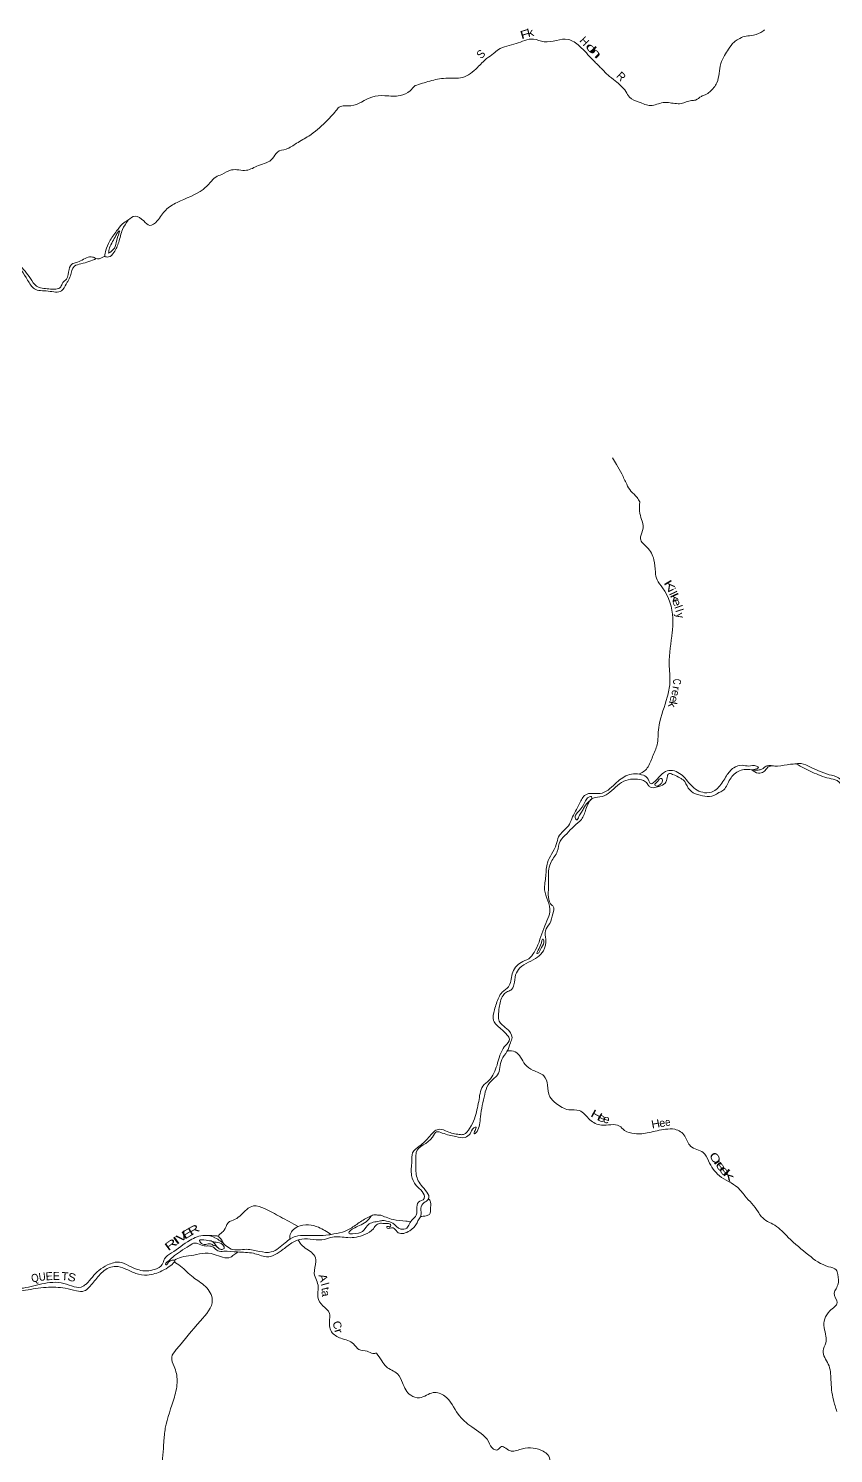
# Model space of a CAD drawing. Header units: feet. Extents: x -745759 to -493183, y 5472 to 195788.
# Drawn here: x -690216 to -670075, y 78093 to 113715 of the extents above; entities that cross this region are included whole.
import ezdxf
from ezdxf.enums import TextEntityAlignment as Align

# ---------------------------------------------------------------- set-up
doc = ezdxf.new("R2010")
doc.units = ezdxf.units.FT
doc.header["$LTSCALE"] = 80
doc.layers.add('39', color=7, linetype='Continuous', lineweight=13)
doc.layers.add('41', color=7, linetype='Continuous')

msp = doc.modelspace()

# ---------------------------------------------------------------- linework, layer by layer
at = {"layer": '39'}
for points in [[(-680547.02, 112286.93), (-680175.87, 112401.76), (-679778.33, 112471.12), (-679355.95, 112493.36), (-678983.44, 112741.01), (-678752.95, 112962.45), (-678581.76, 113088.73), (-678459.85, 113186.15), (-678017.54, 113336.96), (-677582.41, 113449.65), (-677311.95, 113383.4), (-676712.98, 113440.95), (-676431.25, 113277.52), (-676096.44, 112928.94), (-675910.18, 112744.02), (-675720, 112554.95), (-675536.71, 112406.44), (-675270.15, 112138.51), (-675177.41, 111998.64), (-674940.86, 111876.86), (-674648.87, 111787.8), (-674337.97, 111861.65), (-674204.79, 111861.88), (-673886.59, 111840.69), (-673626.16, 111913.96), (-673524.87, 111927.21), (-673380.96, 112017.95), (-673283, 112055.51), (-673167.66, 112134.95), (-672993.69, 112355.99), (-672894.79, 112837.47), (-672804.19, 113036.68), (-672700.48, 113201.2), (-672562.2, 113374.83), (-672453.09, 113448.4), (-672305.79, 113516.84), (-672135.73, 113536.19), (-671895.21, 113618.11), (-671798.56, 113679.93)], [(-687726.98, 108921.14), (-687547.86, 109024.02), (-687334.05, 108905.67), (-687180.55, 108793.43), (-686997.13, 108904.24), (-686779.83, 109177.4), (-686498.81, 109367.63), (-685845.83, 109694.52), (-685674.48, 109864.28), (-685530.53, 110000.66), (-685376.86, 110068.08), (-685138.95, 110179.04), (-684763.95, 110170.24), (-684461.13, 110291.09), (-684108.05, 110464.73), (-683989.46, 110626.2), (-683773.03, 110699.54), (-683509.68, 110845.97), (-683202.74, 111027.24), (-682787.15, 111374.36), (-682523.01, 111660.05), (-682443.34, 111746.15), (-682151.45, 111784.61), (-681623.37, 112000.7), (-681299.3, 112036.04), (-680915.89, 112037.05), (-680669.57, 112157.81), (-680544.47, 112289.61)], [(-688520.36, 107962.95), (-688902.74, 107832.93), (-689066.2, 107773.93), (-689167.3, 107535.14), (-689234.88, 107390.09), (-689275.48, 107324.86), (-689388.24, 107157.13), (-689723.42, 107150.44), (-690068.46, 107208.68), (-690236.46, 107426.39), (-690592.6, 107862.51), (-690632.21, 107884.05), (-690748.35, 107851.69), (-690856.42, 107819.05), (-690944.27, 107787.74), (-691039.57, 107716.31), (-691353.22, 107632.16), (-691674.02, 107633.05), (-692015.44, 107679.05), (-692332.91, 107950.33), (-692435.81, 108066.9), (-692593.89, 108221.69), (-692866.37, 108626.68), (-692966.64, 108993.48), (-693020.93, 109290.07), (-693139.74, 109413.24), (-693362.93, 109552.09), (-693466.8, 109698.98), (-693473.03, 109810.22), (-693546.19, 109911.64), (-693869.08, 110201.27), (-694171.03, 110570.93), (-694214.59, 110653.17), (-694404.04, 110659.65), (-694617.67, 110666.97), (-694680.4, 110778.12), (-694875.63, 111025.03), (-695076.27, 110999.6), (-695283.68, 110837.13), (-695611.05, 110648.48), (-695822.88, 110649.67), (-696007.69, 110557.08), (-696268.79, 110533.72), (-696474, 110609.38), (-696623.93, 110475.22), (-696740.79, 110305.61), (-696867.51, 110142.4), (-696897.13, 110103.04), (-696888.74, 109995.76), (-696962.49, 109905.42), (-697098.17, 109833.36), (-697324.81, 109756.33), (-697524.51, 109583.5), (-697639.83, 109458.25), (-697708.03, 109353.59), (-697871.03, 109191.62), (-698057.79, 109101.11), (-698157.6, 109015.71), (-698260.34, 108904.16), (-698360.42, 108869.23), (-698718.47, 108843.13), (-698994.02, 108868.71), (-699361.53, 108802.56), (-699686.93, 108728.91), (-699972.35, 108702.34), (-700076.04, 108738.19), (-700269.16, 108754.89), (-700457.64, 108731.06), (-700468.64, 108646.65), (-700462.99, 108402.2), (-700532.58, 108315.76), (-700647.33, 108265.18), (-700912.87, 108288.4), (-701240.39, 108327.87), (-701383.12, 108401.39), (-701456.09, 108450.32), (-701678.83, 108427.66), (-701864.44, 108486.5), (-702174.42, 108682.83), (-702526.03, 108900.77), (-702946.23, 109119.04), (-703194.92, 109278.95), (-703338.65, 109207.16), (-703555.29, 109127.77), (-703780.19, 109101.15), (-703901.17, 109161.82), (-704062.79, 109272.32), (-704193.09, 109296.97), (-704284.08, 109233.46), (-704390.56, 109188.66), (-704647.22, 109118.71)], [(-693502.2, 109972.54), (-693409.44, 109840.34), (-693357.49, 109650.82), (-693135.07, 109489.79), (-692987.07, 109335.34), (-692887.8, 109172.47), (-692773.74, 108912.19), (-692688.77, 108802.29), (-692492.27, 108591.68), (-692390.51, 108384.3), (-692410.7, 108209.37), (-692260.22, 107951.88), (-692020.43, 107768.05), (-691651.76, 107692.85), (-691276.2, 107700.18), (-691037.89, 107764.7), (-690959.14, 107824.58), (-690777.18, 107893.05), (-690615.59, 107956.15), (-690456.54, 107829.59), (-690164.52, 107464.3), (-690013.68, 107275.44), (-689705.34, 107206.34), (-689409.07, 107254.74), (-689358.94, 107362.04), (-689267.12, 107449.74), (-689202.16, 107693.8), (-689102.33, 107837.74), (-688988.14, 107872.19), (-688686.91, 108005.21), (-688616.38, 108002.79), (-688527.53, 107963.38)], [(-687725.01, 108922.27), (-687864.07, 108691.66), (-687957.96, 108369.87), (-688079.63, 108119.68), (-688214.83, 108003.18), (-688313.47, 108018.23)], [(-688309.06, 108020.54), (-688281.65, 108171), (-688189.31, 108389.9), (-688010.58, 108656.31), (-687861.26, 108830.86), (-687726.98, 108921.14)], [(-688214.81, 108102.42), (-688186.77, 108230.33), (-688028.81, 108537.83), (-687970.97, 108634.76), (-687943.93, 108658.06), (-687985.66, 108502.03), (-688046.38, 108263.88), (-688164.14, 108126.61), (-688215.43, 108102.12)], [(-688528.96, 107963.47), (-688450.43, 107958.76), (-688370.71, 107988.33), (-688309.06, 108020.54)], [(-675603.72, 102984.52), (-675503.74, 102816.19), (-675373.45, 102580.4), (-675247.85, 102322.55), (-675143.96, 102150.07), (-674989.24, 101990.27), (-674919.19, 101878.68)], [(-674919.19, 101878.68), (-674917.98, 101587.26), (-674862.43, 101396.26), (-674850.21, 101166.02), (-674905.95, 100957.67), (-674742.07, 100747.81), (-674566.68, 100436.81), (-674532.37, 100125.33), (-674487, 99930.56), (-674354.98, 99735.62), (-674094.43, 98974.71), (-674109.54, 98622.13), (-674186.51, 97823.34), (-674170.39, 97352.99), (-674233.79, 97003.64), (-674437.16, 96304.85), (-674463.47, 96065.5), (-674478.98, 95854.11), (-674585.54, 95550.22), (-674713.89, 95261), (-674807.32, 95154.44), (-674925.22, 95081.53)], [(-662782.15, 100636.06), (-662994, 100562.47), (-663057.99, 100424.91), (-663093.78, 100365.31), (-663170, 100379.33), (-663354.69, 100642.16), (-663522.82, 100686.74), (-663607.84, 100515.42), (-663624.08, 100197.15), (-663675.99, 100059.29), (-663969.5, 99616.92), (-664094.29, 99388.12), (-664119.71, 99183.03), (-664126.95, 99058.16), (-664207.27, 98912.95), (-664407.09, 98587.21), (-664501.05, 98303.17), (-664727.2, 98050.71), (-665119.5, 97606.79), (-665312.09, 97327.25), (-665445.02, 97173.29), (-665595.5, 97120.61), (-665871.72, 97115.47), (-666142.21, 97098.09), (-666172.99, 97076.68), (-666153.16, 97064.08), (-666228.66, 97027.66), (-666386.94, 96985.26), (-666924.2, 96938.3), (-667091.42, 96861.84), (-667080.47, 96817.19), (-667088.79, 96807.32), (-667170.54, 96762.99), (-667204.77, 96763.85), (-667194.34, 96777.71), (-667148.64, 96831.01), (-667162.37, 96845.48), (-667236.01, 96802.96), (-667304.65, 96719.98), (-667368.8, 96576.38), (-667373.05, 96411.1), (-667337.79, 96293.22), (-667394.25, 96135.31), (-667461.95, 96088.61), (-667487.31, 96042.86), (-667503.85, 95869.82), (-667716.12, 95530.27), (-667886.65, 95403.47), (-668066.25, 95393.88), (-668265.06, 95421.08), (-668548.24, 95458.48), (-668745.56, 95386.81), (-669047.32, 95093.9), (-669306.1, 94904.78), (-669407.33, 94808.5), (-669635.73, 94781.99), (-669823.02, 94865.37), (-669949.01, 94981.5), (-670182.72, 95062.02), (-670715.15, 95281.18), (-670941.27, 95343.35), (-671012.12, 95331.02)], [(-671012.12, 95331.02), (-670606.31, 95125.14), (-670187.01, 94973.38), (-669985.01, 94913.83), (-669917.88, 94859.7), (-669867.28, 94789.85), (-669685.98, 94708.63), (-669412.86, 94750.15), (-669315.62, 94769.88), (-669189.16, 94750.56), (-669057.62, 94850.11), (-669016.14, 94974.11), (-668957.78, 95049.28), (-668864.46, 95151.81), (-668621.79, 95341.33), (-668450.4, 95345.08), (-668303.08, 95274.81), (-668104.99, 95298.05), (-667885, 95310.65), (-667707.93, 95378.8), (-667516.27, 95622.05), (-667325.89, 96050.89), (-667261.36, 96365.92), (-667268.46, 96559.73), (-667057.35, 96697.61), (-666878.06, 96695.1), (-666605.72, 96627.73), (-666583.51, 96629.18), (-666596.32, 96679.93), (-666573.07, 96721.7), (-666381.08, 96743.08), (-666018.5, 96893.27), (-665777.85, 97004.19), (-665545.58, 97024.55), (-665305.92, 97018.51), (-665054.12, 97092.83), (-665000.87, 97204.44), (-664946.74, 97350.31), (-664906.08, 97520.73), (-664915.82, 97690.4), (-664865.16, 97779.88), (-664600.17, 98053.55), (-664418.74, 98291.01), (-664324.83, 98573.03), (-664141.9, 98868.94), (-663925.44, 99214.43), (-663889.73, 99505.99), (-663835.24, 99587.31), (-663607.17, 99914.36), (-663532.74, 100144.43), (-663541.76, 100342.32), (-663525.68, 100497.21), (-663489.68, 100564.88), (-663451, 100580.04), (-663344.84, 100476.52), (-663183.8, 100313.12), (-663085.68, 100288.46), (-663010.08, 100328.91), (-662979.09, 100437.04), (-662934.1, 100540.79), (-662776.38, 100639.67)], [(-672124.24, 95185.61), (-671996.69, 95208.61), (-671955.63, 95237.83), (-671999.06, 95273.22), (-672196.42, 95278.19), (-672363.22, 95296.52), (-672572.36, 95235.23), (-672750.79, 95036.02), (-672949.58, 94750.6), (-673075.18, 94646.86), (-673299.76, 94612.19), (-673639.58, 94798.25), (-673888.56, 95068.75), (-674234.89, 95158.16), (-674401.03, 95045.37), (-674583.13, 94860.37), (-674640.29, 94831.56), (-674709.84, 94948.27), (-674830.25, 95046.11), (-675223.13, 95049.96), (-675539.08, 94832.03), (-675912.04, 94591.34), (-676121.54, 94594.61), (-676275.53, 94562.18), (-676428.35, 94340.14), (-676623.59, 93957.81), (-676708.6, 93786.5), (-676951.54, 93508.23), (-677010.79, 93320.14), (-677129.99, 93073.04), (-677232.16, 92861.82), (-677272.98, 92528.04), (-677301.94, 92185.89), (-677170.98, 91635.99), (-677247.33, 91410), (-677348.72, 91150.36), (-677565.96, 90617.31), (-677700.96, 90461.38), (-677892.76, 90369.4), (-678113.7, 90084.53), (-678150.64, 89901.92), (-678208.7, 89760.18), (-678365.33, 89624.96), (-678449.31, 89493.96), (-678558.04, 89184.08), (-678581.1, 88914.39), (-678398.88, 88712.13), (-678235.82, 88548.68), (-678179.86, 88452.47), (-678286.87, 88287.77), (-678431.02, 88011.05), (-678572.6, 87599.13), (-678696.09, 87420.72), (-678844.88, 87277.23), (-678951.55, 86890.65), (-678997.12, 86686.07), (-679053.32, 86459.57), (-679178.36, 86220.69), (-679329.37, 86069.2), (-679438.23, 86067.91), (-679738.6, 86142.04), (-679928.58, 86199.27), (-680050.61, 86155.96), (-680176.88, 86026.03), (-680439.33, 85772.46), (-680604.75, 85609.23), (-680622.43, 85391.84), (-680639.03, 85216.79), (-680629.39, 85043.08), (-680514.82, 84796.15), (-680315.47, 84476.47), (-680319.81, 84464.48), (-680457.08, 84377.18), (-680497.99, 84196.69), (-680532.87, 84016.04), (-680601.04, 83951.2), (-680682.64, 83834.26), (-680753.86, 83729.16), (-680901.65, 83702.63), (-681103.5, 83846.89), (-681259.24, 83903.26), (-681369.8, 83914.11), (-681405.79, 83906.39)], [(-672124.24, 95185.61), (-672309.57, 95188.27), (-672461.81, 95145.72), (-672683.42, 94913.31), (-672847.03, 94663.3), (-672945.05, 94613.33), (-673067.8, 94541.8), (-673293.93, 94525.31), (-673707.96, 94725.35), (-673837.66, 94932.33), (-673907.16, 94972.41), (-674100.12, 95070.05), (-674202.58, 95082.72), (-674235.07, 94994.79), (-674289.2, 94848.92), (-674442.47, 94766.06), (-674684.35, 94764.09), (-674734.85, 94837.97), (-674831.56, 94917.06), (-675030.16, 94952.32), (-675268.79, 94920.01), (-675671.29, 94627.62), (-675861.54, 94517.46), (-676090.26, 94478.85), (-676268.65, 94202.99), (-676382.07, 93945.67), (-676571.96, 93770.95), (-676748.02, 93585.8), (-676911.89, 93404.37), (-676985.14, 93142), (-677138.79, 92887.7), (-677209.01, 92508.27), (-677207.79, 92242), (-677114.47, 91795.92), (-677086.9, 91771.02), (-677097.66, 91587.75), (-677176.43, 91345.69), (-677284.01, 91158.81), (-677275.36, 90946.81), (-677333.07, 90661.86), (-677480.31, 90500.18), (-677922.52, 90230.98), (-678027.67, 90060.18), (-678072.37, 89811.2), (-678150.35, 89678.03), (-678254.46, 89626.2), (-678341.23, 89543.68), (-678437.67, 89241.55), (-678457.1, 89034.3), (-678436.25, 88904.68), (-678253.73, 88714.52), (-678118.45, 88489.25), (-678158.18, 88355.11), (-678244.28, 88141.47), (-678376.44, 87939.08), (-678480.95, 87558.49), (-678553.46, 87481.66), (-678715.05, 87310.26), (-678801.83, 87070.42), (-678906.97, 86508.32), (-678992.93, 86143.41), (-679040.55, 86094.18), (-679066.99, 86084.77), (-679066.37, 86108.95), (-679042.71, 86166.85), (-679020.34, 86253.01), (-679071.26, 86232.11), (-679165.72, 86085.24), (-679290.96, 85995.62), (-679526.28, 86013.65), (-679862.49, 86104.83), (-680004.81, 86134.64), (-680109.03, 86000.11), (-680513.86, 85617.02), (-680523.43, 85480.11), (-680525.67, 85236.11), (-680518.92, 85106.86), (-680391.82, 84799.09), (-680209.05, 84461.69), (-680242.46, 84416.14), (-680324.47, 84361.74), (-680396.57, 84222.37), (-680399.27, 84038.89), (-680458.31, 83937.52), (-680507.27, 83835.89), (-680677.03, 83660.66), (-680966.42, 83613.5), (-681064.57, 83714.81), (-681132.58, 83734.68), (-681239.53, 83729.3), (-681252.9, 83757.88)], [(-672120.62, 95186.26), (-671955.13, 95100.67), (-671823.34, 95131.63), (-671752.85, 95208.52), (-671688.91, 95265.4), (-671605.82, 95283.47)], [(-671605.82, 95283.47), (-671722.63, 95286.42), (-671800.2, 95248.03), (-671870.02, 95197.35), (-671959.2, 95177.42), (-671991.53, 95174.2), (-672119.53, 95185.7)], [(-671012.12, 95331.02), (-671149.38, 95322.38), (-671472.96, 95278.1), (-671605.82, 95283.47)], [(-674463.75, 94904.36), (-674399.61, 94969.3), (-674375.49, 94966.68), (-674361.61, 94879.6), (-674411.55, 94818.33), (-674517.26, 94782.68), (-674548.81, 94809.69), (-674525.72, 94845.42), (-674463.75, 94904.36)], [(-676326.79, 94214.55), (-676211.72, 94379.05), (-676124.7, 94471.65), (-676125.83, 94505.97), (-676196.48, 94501.7), (-676281.48, 94409.05), (-676401.72, 94200.3), (-676528.83, 93959.45), (-676503.32, 93932.59), (-676442.79, 94013.76), (-676377.4, 94127.08), (-676326.79, 94214.55)], [(-677443.67, 90610.43), (-677381.39, 90741.74), (-677320.65, 90909.63), (-677337.84, 90946.37), (-677404.11, 90798.79), (-677484.02, 90591.04), (-677443.67, 90610.43)], [(-678237.66, 88156.15), (-678040.93, 88134.33), (-677787.1, 87817.32), (-677591.35, 87671.19), (-677320.87, 87531.25), (-677228.05, 87301), (-677173.03, 87011.19), (-677014.05, 86845.82), (-676699.79, 86684.61), (-676432.25, 86665.76), (-676168.08, 86437.23), (-675883.41, 86300.97), (-675432.55, 86279.52), (-675304.34, 86171.4), (-675052.55, 86088.41), (-674873.31, 86083.89), (-674691.07, 86117.61), (-674277.9, 86197.96), (-674044.13, 86198.11), (-673794.57, 86028.45), (-673650.01, 85772.68), (-673337.55, 85619.58), (-673201.97, 85406.4), (-672931.36, 85036.53), (-672471.44, 84740.54), (-672291.29, 84536.32), (-671963.01, 84136.75), (-671881.48, 84015.7), (-671546.52, 83797.49), (-671205.68, 83494.42), (-670693.15, 83049.87), (-670196.72, 82763.04), (-670007.36, 82681.62), (-669965.85, 82571.66), (-669968.67, 82305.49), (-670028.27, 82181.95), (-670056.48, 82104), (-669984.05, 81864.17), (-670170.74, 81657.1), (-670310.47, 81239.08), (-670263.6, 81024.1), (-670267.85, 80858.82), (-670337.43, 80660.9), (-670204.9, 80328.79), (-670140.39, 79937.9), (-670078.78, 79434.12), (-669989.58, 79141.43)], [(-680410.66, 84017.47), (-680266.41, 84033.53), (-680186.88, 84069.84), (-680154.23, 84242.48), (-680170.01, 84412.3), (-680210.02, 84466.23)], [(-683466.73, 83769.49), (-683912.83, 84009.68), (-684313.33, 84216.55), (-684584, 84283.28), (-684755.46, 84194.42), (-685047.57, 83946.97), (-685220.95, 83862.19), (-685322.16, 83672.89), (-685425.18, 83578.43), (-685480.61, 83525.18)], [(-681406.99, 83853.65), (-681505.66, 83813.24), (-681586.66, 83712.23), (-681805.88, 83563.96), (-682223.03, 83488.81), (-682611.87, 83503.78), (-682808.87, 83443.76), (-683379.29, 83454.83), (-683590.82, 83376.98), (-683845.06, 83197.24), (-684260.81, 83009.1), (-684431.23, 83051.33), (-684589.46, 83097.32), (-684989.97, 83130.72), (-685328.33, 83148.57), (-685479.3, 83160.1), (-685586.16, 83247.27), (-685716.45, 83280.52), (-685821.26, 83282.93), (-685983.24, 83341.11), (-686049.47, 83354.73), (-686192.19, 83287.4), (-686606.12, 83004.42), (-686742.1, 82880.46), (-686785.84, 82820.95), (-686778.06, 82808.67), (-686728.7, 82849.89), (-686648.4, 82920.67), (-686561.6, 82924.73), (-686729.22, 82740.98), (-686878.41, 82655.65), (-687243.78, 82553.09), (-687529.17, 82593.93), (-687800.68, 82711.1), (-688029.18, 82770.81), (-688356.95, 82637.13), (-688588.93, 82374.17), (-688702.83, 82245.67), (-688819.87, 82155.57), (-689013.4, 82157.99), (-689294.2, 82222.93), (-689775.61, 82246.08), (-690291.47, 82175.22), (-690736.18, 82128.94), (-691302.01, 82077.38), (-691479.13, 82004.79), (-691703.33, 81816.29), (-691925.78, 81789.12), (-692243.98, 81806.51), (-692731.53, 81825.77), (-693002.49, 81793.66), (-693180.36, 81862.29), (-693482.48, 82050.76), (-693693.67, 82160.5), (-694037.31, 82297.48), (-694197.14, 82361.67), (-694549.79, 82371.78), (-694903.59, 82160.03), (-695358.48, 81936.48), (-695480.73, 81796.06), (-695690.81, 81693.98), (-695837.32, 81723.56), (-696068.25, 81851.91), (-696260.55, 81906.75), (-696432.52, 81882.45), (-696513.1, 81799.58), (-696619.03, 81666.86), (-696733.31, 81608.97), (-696945.68, 81581.57), (-697106.54, 81601.4), (-697517.53, 81877.09), (-697633.02, 81853.52), (-697758.5, 81747.48), (-697860.59, 81693.34), (-698085.72, 81464.52), (-698415.56, 81328.87), (-698552.8, 81323.95), (-698752.61, 81316.43), (-699025.07, 81219.81), (-699305.98, 81020.51), (-699371.04, 80911.06), (-699405.45, 80732.32), (-699515.52, 80595.66), (-699652.62, 80510.05), (-699690.4, 80446.37), (-699666.12, 80363.11), (-699506.48, 80377.6), (-699270.34, 80473.04), (-699087.77, 80606.02), (-698998.06, 80648.34)], [(-692571.07, 82134.74), (-692399.42, 82231.66), (-692160.71, 82264.51), (-691763.76, 82338.1), (-691685.35, 82328.23), (-691530.68, 82215.76), (-691343.95, 82181.22), (-690788.39, 82224.95), (-690411.36, 82222.35), (-689884.53, 82331.29), (-689327.71, 82342.72), (-688849.39, 82273.24), (-688775.48, 82330.04), (-688455, 82669.64), (-688236.06, 82805.81), (-687935.94, 82877.6), (-687708.16, 82787.65), (-687450.52, 82680.88), (-687050.9, 82695.91), (-686870.62, 82816.84), (-686812.92, 82956.72), (-686640.05, 83106.05), (-686174.89, 83424.17), (-685809.1, 83544.88), (-685550.29, 83488.51), (-685294.43, 83305.13), (-685147.54, 83204.94), (-684760.53, 83198.07), (-684433.1, 83144.16), (-684141, 83131.41), (-683794.8, 83363.51), (-683537.1, 83518.96), (-683274.34, 83545.21), (-682705.42, 83556.36), (-682575.78, 83581.62), (-682293.85, 83651.81), (-682036.38, 83797.18), (-681778.3, 83968.77), (-681637.59, 84036.14)], [(-682643.94, 83566.82), (-682959.07, 83747.76), (-683211.7, 83810.03), (-683480.98, 83763.77), (-683618.5, 83660.01), (-683673.77, 83538.24), (-683671.9, 83445.4)], [(-681639.04, 84035.45), (-681770.19, 83883.86), (-681933.64, 83792.81), (-682086.63, 83717.65), (-682193.4, 83635.38), (-682204.14, 83607.39), (-682105.8, 83586.98), (-681858.42, 83645.85), (-681690.75, 83831.61), (-681552.48, 83880.88), (-681405.79, 83906.39)], [(-681637.59, 84036.14), (-681572.58, 84056.84), (-681481.88, 84054.76), (-681403.23, 84054.97)], [(-681252.9, 83757.88), (-681244.69, 83763.72), (-681178.23, 83762.05), (-681148.94, 83803.66), (-681206.47, 83839.4), (-681301.12, 83841.79), (-681409.48, 83852.63)], [(-680649.98, 83882.24), (-680771.61, 83901.05), (-681093.06, 83939.41), (-681270.9, 83998.35), (-681406.54, 84054.96)], [(-685646.98, 83406.01), (-685825.79, 83434.32), (-685935.05, 83418.67), (-685911.99, 83369.73), (-685782.12, 83318.34), (-685658.8, 83331.64), (-685585.03, 83295.66), (-685540.92, 83284.56), (-685463.73, 83222.28), (-685393.76, 83196.47), (-685320.64, 83218.99), (-685356.81, 83310.59), (-685516.69, 83372.76), (-685646.98, 83406.01)], [(-685737.68, 83546.6), (-685587.45, 83537.77), (-685480.87, 83525.24), (-685386.19, 83434.31), (-685336.36, 83335.1)], [(-685489.34, 83241.92), (-685555.92, 83333.32), (-685599.27, 83376.67), (-685646.98, 83406.01)], [(-683471.56, 83430.48), (-683361.06, 83284.97), (-683077.89, 83062.64), (-683023.43, 82889.93), (-683066.67, 82592.38), (-683012.07, 82425.73), (-682965.63, 82255.22), (-682977.55, 82003.35), (-682851.58, 81784.63), (-682682.57, 81595.17), (-682683.99, 81447.95), (-682634.75, 81138.2), (-682398.62, 80973.42), (-682081.27, 80833.01), (-681949.43, 80692.82), (-681742.78, 80647.73), (-681600.81, 80596.07), (-681506.43, 80603.82)], [(-686562.32, 82926.89), (-686390.42, 83001.48), (-686149.55, 83040.33), (-685869.97, 83096.45), (-685574.12, 83071.51), (-685160.35, 83001.5), (-685080.43, 83056.14), (-684981.95, 83128.52)], [(-686574.66, 82886.05), (-686413.78, 82778.12), (-686099.67, 82498.59), (-685788.46, 82267.55), (-685616.84, 81930.78), (-685915.3, 81411.16), (-686516.83, 80692.74), (-686632.24, 80499.72), (-686571.04, 80270.38), (-686496.68, 79913.66), (-686566.82, 79499.74), (-686792.6, 78724.28), (-686830.87, 78380.23), (-686910.58, 77728.5), (-687050.47, 77263.74), (-687040.88, 76983.13), (-687158.79, 76596.53), (-687376.12, 75923.76), (-687398.59, 75651.96), (-687387.68, 75341.07), (-687474.69, 75068.73), (-688190.86, 73757.88), (-688305.15, 73439.78), (-688237.35, 73061.02), (-688196.61, 72559.83), (-688210.89, 72033.69), (-688198.64, 71521.05), (-688241.55, 71150.88), (-688521.95, 70800.28), (-688573.28, 70674.38), (-688538.23, 70564.28)], [(-681511.5, 80603.4), (-681371.32, 80406.69), (-681266.15, 80264.86), (-680984.68, 80082.29), (-680857.41, 79859.23), (-680653.83, 79547.52), (-680435.71, 79487.57), (-680087.85, 79613.93), (-679801.88, 79528.06), (-679464.83, 79077.85), (-679126.46, 78756.69), (-678706.67, 78389.1), (-678580.48, 78202.38), (-678482.22, 78183.76), (-678379.34, 78265.88), (-678275.66, 78222.93), (-678140.37, 78154.97), (-677854.75, 78212.31), (-677336.45, 78148.82), (-677221.87, 78059.2), (-677139.74, 77726.35), (-676897.75, 77341.06), (-676652.94, 77143.28), (-676478.24, 77197.36), (-676406.26, 77175.38), (-676331.86, 77012.15), (-676273.73, 76843.27), (-676124.25, 76700.33), (-675659.85, 76265.06), (-675576.51, 76214.56), (-675415.81, 76194.37), (-675273.09, 76102.02), (-675096.04, 75855.52), (-674743.38, 75463.41), (-674335.57, 75100.16), (-674212.83, 75093.03), (-673981.9, 75060.99), (-673799.85, 74695.36), (-673760.73, 74492.68), (-673610.53, 74299.3), (-673468.96, 74083.95), (-673356.5, 73911.69), (-673220.22, 73490.75), (-673164.26, 73237.22), (-672917.99, 72783.25), (-672904.22, 72534.81), (-672720.08, 72015.85), (-672640.02, 71602.37), (-672620.45, 71109.75), (-672758.66, 70358.89), (-672804.02, 70162.38), (-672763.3, 69864.86), (-672803.63, 69315.25), (-672957.44, 69054.91), (-673071.84, 68837.95), (-673067.27, 68624.04), (-673148.15, 68456.65), (-673630.61, 67954.5), (-673796.29, 67781.18), (-673979.82, 67697.07), (-674193.83, 67524.97), (-674515.16, 67254.74), (-674527.72, 67158.24), (-674455.35, 66837.74), (-674337.43, 66564.49), (-674179.08, 66296.28), (-674162.84, 66065.94), (-674245.68, 65900.62), (-674288.97, 65784.73)]]:
    msp.add_spline(points, degree=3, dxfattribs=at)

# ---------------------------------------------------------------- texts
at = {"layer": '41'}
for s, rotation, width, p in [('F', 16.332, 1.45, (-677769.11, 113479.63)), ('k', 14.047, 1.2, (-677635.07, 113518.2)), ('o', 313.77, 2, (-676199.7, 113152.34)), ('h', 313.922, 2.1, (-676098.19, 113049.58)), ('K', 300.991, 1.55, (-674259.61, 99738.23)), ('i', 296.088, 1.15, (-674215.04, 99631.72)), ('l', 296.088, 1.1, (-674178.32, 99556.76)), ('k', 294.291, 1.5, (-674127.96, 99453.26)), ('e', 291.112, 1.25, (-674085.79, 99333.77)), ('r', 259.818, 1.05, (-674102.23, 97240.69)), ('C', 268.335, 0.75, (-674089.33, 97388.12)), ('k', 257.925, 1.15, (-674199.98, 96840.08)), ('e', 253.925, 1.1, (-674159.58, 96978.26)), ('H', 331.457, 1.45, (-676048.22, 86463.1)), ('e', 335.775, 1.3, (-675913.59, 86397.36)), ('e', 343.734, 1.1, (-675780.77, 86354.81)), ('H', 10.985, 1.1, (-674507.84, 86236.82)), ('e', 8.391, 0.9, (-674209.76, 86279.18)), ('C', 302.255, 1.4, (-673125.98, 85435.88)), ('r', 304.807, 1.85, (-673037.42, 85309.86)), ('e', 306.412, 1.7, (-672967.05, 85210.92)), ('e', 308.73, 1.8, (-672874.24, 85093.17)), ('k', 315.731, 2.25, (-672763.17, 84981.81)), ('E', 31.387, 1.65, (-686186.02, 83511.1)), ('R', 29.873, 1.45, (-686032, 83599.69)), ('R', 36.18, 1.6, (-686595.8, 83237.53)), ('I', 36.18, 1.95, (-686459.14, 83337.48)), ('V', 33.845, 1.55, (-686322.66, 83431.85)), ('Q', 12.973, 0.9, (-690032.87, 82385.96)), ('U', 8.106, 0.9, (-689858.51, 82414.84)), ('T', 355.827, 1.05, (-689312.33, 82425.52)), ('S', 346.414, 1.15, (-689152.43, 82401.65)), ('A', 285.895, 1.1, (-682936.22, 82455.85)), ('C', 287.001, 1.05, (-682584.62, 81275.64)), ('r', 286.991, 1.25, (-682549.64, 81126.29))]:
    msp.add_text(s, height=200, rotation=rotation, dxfattribs=dict(at, width=width)).set_placement(p, align=Align.CENTER)
for s, rotation, p in [('H', 313.77, (-676377.25, 113330.71)), ('S', 44.765, (-678828.87, 113003.91)), ('R', 316.346, (-675455.65, 112444.79)), ('y', 280.514, (-674005.42, 99026.43)), ('l', 289.633, (-674046.91, 99224.79)), ('l', 287.767, (-674024.82, 99137.6)), ('e', 257.197, (-674118.21, 97123.68)), ('e', 11.025, (-674343, 86259.44)), ('E', 3.017, (-689693.25, 82426.23)), ('E', 0.387, (-689520, 82431.75)), ('l', 286.075, (-682893.5, 82299.73)), ('t', 281.76, (-682883.02, 82190.29)), ('a', 278.401, (-682875.41, 82080.34))]:
    msp.add_text(s, height=200, rotation=rotation, dxfattribs=at).set_placement(p, align=Align.CENTER)

doc.saveas('drawing.dxf')
